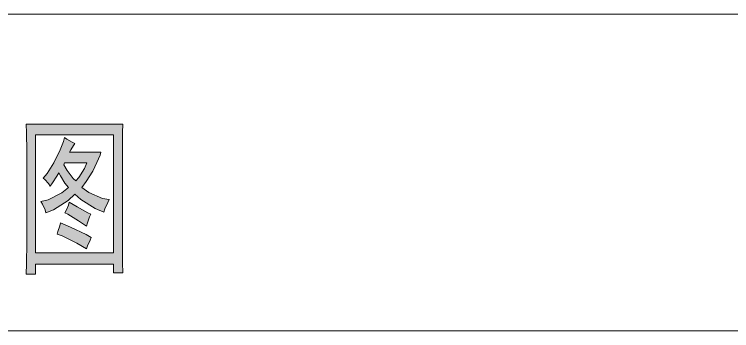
# Model space of a CAD drawing. Header units: millimetres. Extents: x 0 to 207, y 0 to 293.
# Drawn here: x 89.79 to 107.64, y 172.68 to 180.56 of the extents above; entities that cross this region are included whole.
import ezdxf

# ---------------------------------------------------------------- set-up
doc = ezdxf.new("R2010")
doc.units = ezdxf.units.MM

msp = doc.modelspace()

# ---------------------------------------------------------------- hatches: boundary and pattern name
h = msp.add_hatch(color=0)
h.paths.add_polyline_path([(92.48775, 177.824694), (92.480694, 177.616556), (92.477167, 177.161472), (92.477167, 176.911), (92.477167, 175.136528), (92.477167, 174.879), (92.480694, 174.371), (92.48775, 174.120528), (92.254917, 174.120528), (92.254917, 174.33925), (90.314639, 174.33925), (90.314639, 174.088778), (90.081806, 174.088778), (90.088861, 174.346306), (90.092389, 174.879), (90.092389, 175.150639), (90.092389, 176.911), (90.092389, 177.150889), (90.088861, 177.6095), (90.081806, 177.824694)])
h.paths.add_polyline_path([(92.254917, 174.621472), (92.254917, 177.560111), (90.314639, 177.560111), (90.314639, 174.621472)])
h = msp.add_hatch(color=0)
h.paths.add_polyline_path([(91.291833, 177.344917), (91.256556, 177.292), (91.193056, 177.186167), (91.161306, 177.126194), (91.940944, 177.126194), (91.919778, 177.052111), (91.842167, 176.868667), (91.78925, 176.762833), (91.739861, 176.653472), (91.574056, 176.395944), (91.464694, 176.247778), (91.637556, 176.124306), (91.983278, 175.972611), (92.149083, 175.947917), (92.110278, 175.873833), (92.039722, 175.715083), (92.0115, 175.633944), (91.796306, 175.725667), (91.436472, 175.947917), (91.291833, 176.081972), (91.1225, 175.923222), (90.762667, 175.690389), (90.568639, 175.616306), (90.551, 175.690389), (90.4875, 175.8315), (90.441639, 175.898528), (90.628611, 175.940861), (90.970806, 176.113722), (91.129556, 176.247778), (91.044889, 176.357139), (90.932, 176.537056), (90.896722, 176.611139), (90.843806, 176.53), (90.734444, 176.364194), (90.674472, 176.279528), (90.635667, 176.346556), (90.547472, 176.445333), (90.501611, 176.480611), (90.600389, 176.597028), (90.766194, 176.858083), (90.83675, 177.002722), (90.907306, 177.147361), (91.006083, 177.394306), (91.034306, 177.493083), (91.094278, 177.45075), (91.221278, 177.376667)])
h.paths.add_polyline_path([(91.013139, 176.812222), (91.097806, 176.671111), (91.2495, 176.470028), (91.313, 176.413583), (91.390611, 176.49825), (91.528194, 176.7205), (91.591694, 176.861611), (91.034306, 176.861611)])
h = msp.add_hatch(color=0)
h.dxf.hatch_style = 2
h.paths.add_polyline_path([(91.150722, 175.880889), (91.348278, 175.764472), (91.616389, 175.616306), (91.686944, 175.584556), (91.655194, 175.517528), (91.605806, 175.365833), (91.581111, 175.284694), (91.383556, 175.41875), (91.115444, 175.584556), (91.044889, 175.616306), (91.076639, 175.676278), (91.129556, 175.806806)])
h = msp.add_hatch(color=0)
h.dxf.hatch_style = 2
h.paths.add_polyline_path([(90.932, 175.365833), (91.186, 175.26), (91.570528, 175.076556), (91.697528, 175.002472), (91.669306, 174.935444), (91.609333, 174.794333), (91.581111, 174.72025), (91.341222, 174.861361), (90.977861, 175.044806), (90.847333, 175.083611), (90.872028, 175.150639), (90.914361, 175.29175)])

# ---------------------------------------------------------------- linework, layer by layer
at = {"color": 0, "lineweight": 0}
for points in [[(25.124833, 180.56225), (201.9935, 180.56225)], [(25.124833, 172.677667), (201.9935, 172.677667)]]:
    msp.add_lwpolyline(points, dxfattribs=at)
for points in [[(92.48775, 177.824694), (92.480694, 177.616556), (92.477167, 177.161472), (92.477167, 176.911), (92.477167, 175.136528), (92.477167, 174.879), (92.480694, 174.371), (92.48775, 174.120528), (92.254917, 174.120528), (92.254917, 174.33925), (90.314639, 174.33925), (90.314639, 174.088778), (90.081806, 174.088778), (90.088861, 174.346306), (90.092389, 174.879), (90.092389, 175.150639), (90.092389, 176.911), (90.092389, 177.150889), (90.088861, 177.6095), (90.081806, 177.824694)], [(92.254917, 174.621472), (92.254917, 177.560111), (90.314639, 177.560111), (90.314639, 174.621472)], [(91.291833, 177.344917), (91.256556, 177.292), (91.193056, 177.186167), (91.161306, 177.126194), (91.940944, 177.126194), (91.919778, 177.052111), (91.842167, 176.868667), (91.78925, 176.762833), (91.739861, 176.653472), (91.574056, 176.395944), (91.464694, 176.247778), (91.637556, 176.124306), (91.983278, 175.972611), (92.149083, 175.947917), (92.110278, 175.873833), (92.039722, 175.715083), (92.0115, 175.633944), (91.796306, 175.725667), (91.436472, 175.947917), (91.291833, 176.081972), (91.1225, 175.923222), (90.762667, 175.690389), (90.568639, 175.616306), (90.551, 175.690389), (90.4875, 175.8315), (90.441639, 175.898528), (90.628611, 175.940861), (90.970806, 176.113722), (91.129556, 176.247778), (91.044889, 176.357139), (90.932, 176.537056), (90.896722, 176.611139), (90.843806, 176.53), (90.734444, 176.364194), (90.674472, 176.279528), (90.635667, 176.346556), (90.547472, 176.445333), (90.501611, 176.480611), (90.600389, 176.597028), (90.766194, 176.858083), (90.83675, 177.002722), (90.907306, 177.147361), (91.006083, 177.394306), (91.034306, 177.493083), (91.094278, 177.45075), (91.221278, 177.376667)], [(91.013139, 176.812222), (91.097806, 176.671111), (91.2495, 176.470028), (91.313, 176.413583), (91.390611, 176.49825), (91.528194, 176.7205), (91.591694, 176.861611), (91.034306, 176.861611)], [(91.150722, 175.880889), (91.348278, 175.764472), (91.616389, 175.616306), (91.686944, 175.584556), (91.655194, 175.517528), (91.605806, 175.365833), (91.581111, 175.284694), (91.383556, 175.41875), (91.115444, 175.584556), (91.044889, 175.616306), (91.076639, 175.676278), (91.129556, 175.806806)], [(90.932, 175.365833), (91.186, 175.26), (91.570528, 175.076556), (91.697528, 175.002472), (91.669306, 174.935444), (91.609333, 174.794333), (91.581111, 174.72025), (91.341222, 174.861361), (90.977861, 175.044806), (90.847333, 175.083611), (90.872028, 175.150639), (90.914361, 175.29175)]]:
    msp.add_lwpolyline(points, close=True, dxfattribs=at)

doc.saveas('drawing.dxf')
